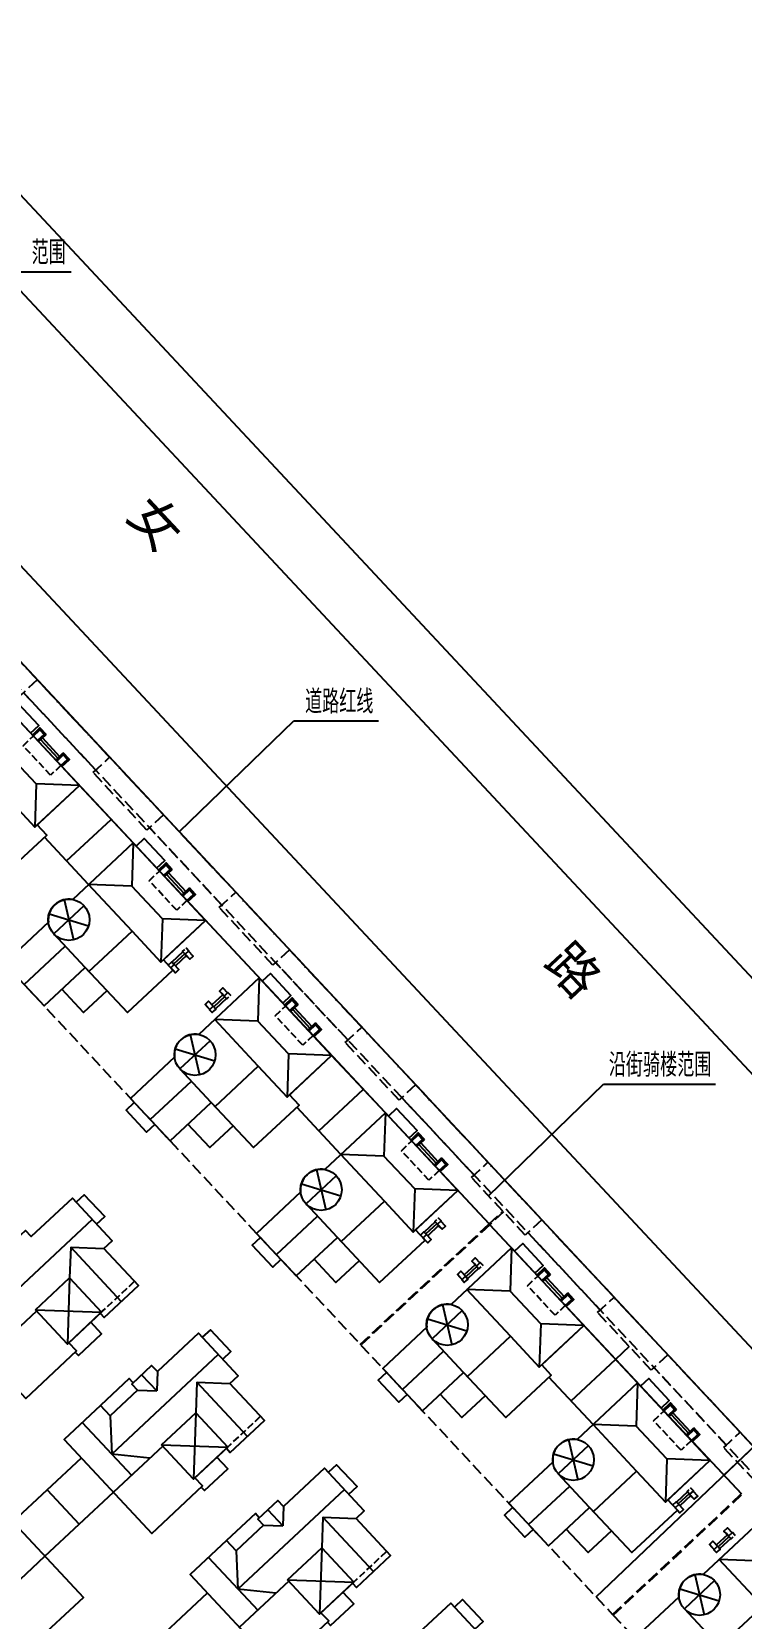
# Model space of a CAD drawing. Extents: x -34815 to 81416, y -425322 to 67478.
# Drawn here: x 4456 to 5394, y 10864 to 12961 of the extents above; entities that cross this region are included whole.
import ezdxf

# ---------------------------------------------------------------- set-up
doc = ezdxf.new("R2010")
doc.units = 0
doc.header["$LTSCALE"] = 1000
doc.header["$MEASUREMENT"] = 0
doc.linetypes.add('DASH', pattern=[0.35, 0.25, -0.1])
doc.linetypes.add('DOTE', pattern=[2.42, 2, -0.2, 0.02, -0.2])
doc.layers.add('WALL', color=2, linetype='Continuous', lineweight=25)
doc.layers.add('坯担层', color=7, linetype='Continuous')
doc.styles.add('_TCH_DIM', font='SIMPLEX', dxfattribs={"bigfont": 'GBCBIG'})
doc.styles.add('宋体', font='', dxfattribs={"width": 0.666667})
doc.styles.get('宋体').set_extended_font_data('SimSun')

# ---------------------------------------------------------------- blocks, each defined once
blk = doc.blocks.new('jhjuuoiuo')
at = {"color": 9, "linetype": 'Continuous'}
for p, q in [((353099, 611012), (715639, 222973)), ((362679, 611012), (725218, 222973)), ((377979, 555087), (632721, 282427)), ((626797, 278513), (369120, 554327)), ((459401, 480209), (482622, 480209)), ((527199, 378673), (473471, 436180)), ((473471, 436180), (527199, 378673)), ((494150, 420491), (506368, 432315)), ((506368, 432315), (515393, 432315)), ((527121, 381685), (539393, 393586)), ((539393, 393586), (551338, 393586)), ((554097, 349883), (527267, 378600)), ((527267, 378600), (554097, 349883)), ((538599, 338932), (566551, 365523)), ((542143, 365607), (540682, 364241)), ((552221, 351891), (566551, 365523))]:
    blk.add_line(p, q, dxfattribs=at)
at = {"color": 1, "linetype": 'DOTE', "ltscale": 2}
blk.add_line((369120, 554327), (642529, 261687), dxfattribs=at)
at = {"color": 1, "linetype": 'DASH', "ltscale": 5}
blk.add_line((639782, 261687), (367645, 552940), dxfattribs=at)
at = {"color": 5, "linetype": 'DASH', "ltscale": 5}
for p, q in [((479007, 436699), (477253, 435061)), ((486725, 428445), (479007, 436699)), ((485260, 427077), (477546, 435334)), ((484968, 426804), (486725, 428445)), ((484968, 426804), (485260, 427077)), ((490702, 420666), (484968, 426804)), ((490702, 420666), (484968, 426804)), ((459734, 423345), (513461, 365838)), ((492459, 422307), (490702, 420666)), ((500173, 414050), (492459, 422307)), ((490995, 420939), (490702, 420666)), ((498709, 412682), (490995, 420939)), ((498417, 412409), (500173, 414050)), ((498417, 412409), (498709, 412682)), ((504151, 406271), (498417, 412409)), ((504151, 406271), (498417, 412409)), ((505908, 407912), (504151, 406271)), ((513622, 399654), (505908, 407912)), ((504444, 406544), (504151, 406271)), ((512158, 398287), (504444, 406544)), ((511866, 398014), (513622, 399654)), ((511866, 398014), (512158, 398287)), ((517600, 391876), (511866, 398014)), ((517600, 391876), (511866, 398014)), ((519354, 393514), (517600, 391876)), ((527074, 385262), (519354, 393514)), ((517893, 392149), (517600, 391876)), ((525607, 383892), (517893, 392149)), ((525315, 383619), (527074, 385262)), ((525315, 383619), (525607, 383892)), ((528660, 380038), (525315, 383619)), ((528660, 380038), (525315, 383619)), ((527199, 378673), (528660, 380038)), ((527199, 378673), (528660, 380038)), ((528728, 379965), (527267, 378600)), ((528728, 379965), (527267, 378600)), ((531049, 377481), (528728, 379965)), ((531049, 377481), (528728, 379965)), ((532805, 379121), (531049, 377481)), ((540523, 370867), (532805, 379121)), ((513461, 365838), (527199, 378673)), ((527267, 378600), (513530, 365765)), ((531342, 377754), (531049, 377481)), ((539056, 369497), (531342, 377754)), ((538764, 369224), (540523, 370867)), ((538764, 369224), (539056, 369497)), ((544498, 363086), (538764, 369224)), ((544498, 363086), (538764, 369224)), ((513530, 365765), (540359, 337048)), ((546254, 364726), (544498, 363086)), ((553972, 356472), (546254, 364726)), ((544791, 363359), (544498, 363086)), ((552505, 355102), (544791, 363359)), ((552213, 354829), (553972, 356472)), ((552213, 354829), (552505, 355102)), ((555558, 351248), (552213, 354829)), ((555558, 351248), (552213, 354829)), ((540359, 337048), (554097, 349883)), ((540427, 336975), (554165, 349810)), ((580706, 293863), (540427, 336975))]:
    blk.add_line(p, q, dxfattribs=at)
at = {"layer": 'WALL', "color": 5}
for p, q in [((479137, 430115), (479948, 430873)), ((480981, 428142), (481792, 428900)), ((492586, 415720), (493397, 416478)), ((494429, 413747), (495241, 414505)), ((494549, 407686), (493380, 406594)), ((494734, 407489), (493564, 406397)), ((494918, 407292), (493749, 406199)), ((494788, 407431), (495286, 406897)), ((498816, 403120), (497647, 402027)), ((499000, 402922), (497831, 401830)), ((499185, 402725), (498015, 401633)), ((498946, 402981), (498447, 403514)), ((506035, 401325), (506846, 402083)), ((507878, 399352), (508690, 400110)), ((519484, 386930), (520295, 387688)), ((521327, 384957), (522139, 385715)), ((521447, 378896), (520278, 377804)), ((521631, 378699), (520462, 377607)), ((521816, 378502), (520647, 377410)), ((521686, 378641), (522184, 378107)), ((482576, 376191), (482466, 372941)), ((487969, 370419), (482576, 376191)), ((482576, 376191), (486110, 376071)), ((525714, 374330), (524545, 373237)), ((525898, 374132), (524729, 373040)), ((526082, 373935), (524913, 372843)), ((525844, 374191), (525345, 374724)), ((532933, 372535), (533744, 373293)), ((534776, 370562), (535588, 371320)), ((496025, 361796), (495915, 358546)), ((501418, 356024), (496025, 361796)), ((496025, 361796), (499559, 361676)), ((546382, 358140), (547193, 358898)), ((548225, 356167), (549037, 356925)), ((548345, 350106), (547176, 349014)), ((548529, 349909), (547360, 348817)), ((548714, 349712), (547545, 348620)), ((548584, 349851), (549082, 349317)), ((509474, 347401), (509364, 344151)), ((514867, 341629), (509474, 347401)), ((509474, 347401), (513008, 347281)), ((552612, 345540), (551443, 344447)), ((552796, 345342), (551627, 344250)), ((552980, 345145), (551811, 344053)), ((552742, 345401), (552243, 345934))]:
    blk.add_line(p, q, dxfattribs=at)
for points in [[(471081, 419988), (475685, 424289), (478757, 421001), (483506, 425438), (475792, 433695), (469343, 427670, 0.5070926), (466750, 425247), (462055, 420861), (466287, 416330), (470672, 420426), (471081, 419988)], [(462055, 420861), (466287, 416330), (470672, 420426), (475177, 415604), (480037, 420144), (479013, 421240), (483506, 425438), (475792, 433695), (469343, 427670, 0.5070926), (466750, 425247), (462055, 420861)], [(484530, 405593), (489134, 409894), (492206, 406606), (496955, 411043), (489241, 419300), (482792, 413275, 0.5070926), (480199, 410852), (475504, 406466), (479736, 401935), (484121, 406031), (484530, 405593)], [(475504, 406466), (479736, 401935), (484121, 406031), (488626, 401209), (493486, 405749), (492462, 406845), (496955, 411043), (489241, 419300), (482792, 413275, 0.5070926), (480199, 410852), (475504, 406466)], [(497979, 391198), (502583, 395499), (505655, 392211), (510404, 396648), (502690, 404905), (496241, 398880, 0.5070926), (493648, 396457), (488953, 392071), (493185, 387540), (497570, 391636), (497979, 391198)], [(488953, 392071), (493185, 387540), (497570, 391636), (502075, 386814), (506935, 391354), (505911, 392450), (510404, 396648), (502690, 404905), (496241, 398880, 0.5070926), (493648, 396457), (488953, 392071)], [(511428, 376803), (516032, 381104), (519104, 377816), (523853, 382253), (516139, 390510), (509690, 384485, 0.5070926), (507097, 382062), (502402, 377676), (506634, 373145), (511019, 377241), (511428, 376803)], [(502402, 377676), (506634, 373145), (511019, 377241), (515524, 372419), (520384, 376959), (519360, 378055), (523853, 382253), (516139, 390510), (509690, 384485, 0.5070926), (507097, 382062), (502402, 377676)], [(524877, 362408), (529481, 366709), (532553, 363421), (537302, 367858), (529588, 376115), (523139, 370090, 0.5070926), (520546, 367667), (515851, 363281), (520083, 358750), (524468, 362847), (524877, 362408)], [(515851, 363281), (520083, 358750), (524468, 362847), (528973, 358024), (533833, 362564), (532809, 363660), (537302, 367858), (529588, 376115), (523139, 370090, 0.5070926), (520546, 367667), (515851, 363281)], [(538326, 348013), (542930, 352314), (546002, 349026), (550751, 353463), (543037, 361720), (536588, 355696, 0.5070926), (533995, 353272), (529300, 348886), (533532, 344355), (537917, 348452), (538326, 348013)], [(529300, 348886), (533532, 344355), (537917, 348452), (542422, 343629), (547282, 348169), (546258, 349265), (550751, 353463), (543037, 361720), (536588, 355696, 0.5070926), (533995, 353272), (529300, 348886)], [(551775, 333618), (556379, 337919), (559451, 334631), (564200, 339068), (556486, 347325), (550037, 341301, 0.5070926), (547444, 338877), (542749, 334491), (546981, 329960), (551366, 334057), (551775, 333618)], [(542749, 334491), (546981, 329960), (551366, 334057), (555871, 329234), (560731, 333774), (559707, 334870), (564200, 339068), (556486, 347325), (550037, 341301, 0.5070926), (547444, 338877), (542749, 334491)]]:
    blk.add_lwpolyline(points, format="xyb", dxfattribs=at)
for points in [[(466287, 416330), (470672, 420426), (475177, 415604), (480037, 420144), (479013, 421240), (483506, 425438), (475792, 433695), (469343, 427670, 0.5070926), (466750, 425247), (462055, 420861)], [(479736, 401935), (484121, 406031), (488626, 401209), (493486, 405749), (492462, 406845), (496955, 411043), (489241, 419300), (482792, 413275, 0.5070926), (480199, 410852), (475504, 406466)], [(493185, 387540), (497570, 391636), (502075, 386814), (506935, 391354), (505911, 392450), (510404, 396648), (502690, 404905), (496241, 398880, 0.5070926), (493648, 396457), (488953, 392071)], [(506634, 373145), (511019, 377241), (515524, 372419), (520384, 376959), (519360, 378055), (523853, 382253), (516139, 390510), (509690, 384485, 0.5070926), (507097, 382062), (502402, 377676)], [(520083, 358750), (524468, 362847), (528973, 358024), (533833, 362564), (532809, 363660), (537302, 367858), (529588, 376115), (523139, 370090, 0.5070926), (520546, 367667), (515851, 363281)], [(533532, 344355), (537917, 348452), (542422, 343629), (547282, 348169), (546258, 349265), (550751, 353463), (543037, 361720), (536588, 355696, 0.5070926), (533995, 353272), (529300, 348886)], [(546981, 329960), (551366, 334057), (555871, 329234), (560731, 333774), (559707, 334870), (564200, 339068), (556486, 347325), (550037, 341301, 0.5070926), (547444, 338877), (542749, 334491)]]:
    blk.add_lwpolyline(points, format="xyb", close=True, dxfattribs=at)
at = {"layer": 'WALL', "color": 5, "flags": 128}
for points in [[(478290, 431022), (479167, 431841), (476982, 434179), (476105, 433360)], [(478913, 425594), (475636, 429102)], [(483506, 425438), (478913, 425594), (478757, 421001)], [(491739, 416627), (492616, 417446), (490431, 419784), (489554, 418965)], [(489241, 419300), (489085, 414707), (484491, 414863)], [(489134, 409894), (484491, 414863)], [(492362, 411199), (489085, 414707)], [(481886, 413257), (482880, 408971)], [(480279, 411755), (484488, 410473)], [(483991, 412616), (480775, 409612)], [(496955, 411043), (492362, 411199), (492206, 406606)], [(484121, 406031), (480775, 409612)], [(477620, 404200), (482004, 408297)], [(494880, 408064), (494917, 408098), (495190, 407806), (494788, 407431), (494515, 407723), (494734, 407928)], [(492981, 406289), (493346, 406631), (493619, 406338), (493254, 405997)], [(502690, 404905), (502534, 400312), (497940, 400468)], [(505188, 402232), (506065, 403051), (503880, 405389), (503003, 404570)], [(486442, 403547), (483957, 401226), (481636, 403710)], [(499584, 403030), (499621, 403064), (499347, 403356), (498946, 402981), (499219, 402688), (499438, 402893)], [(497684, 401255), (497648, 401221), (497375, 401513), (497776, 401888), (498050, 401596), (497830, 401391)], [(497684, 401255), (498050, 401596), (497776, 401888), (497411, 401547)], [(502583, 395499), (497940, 400468)], [(505811, 396804), (502534, 400312)], [(497440, 398221), (494224, 395217)], [(495335, 398862), (496329, 394576)], [(493728, 397360), (497937, 396078)], [(510404, 396648), (505811, 396804), (505655, 392211)], [(497570, 391636), (494224, 395217)], [(491069, 389806), (495453, 393902)], [(491547, 389294), (490670, 388475), (488485, 390813), (489362, 391632)], [(518637, 387837), (519514, 388656), (517329, 390994), (516452, 390175)], [(499891, 389152), (497406, 386831), (495085, 389315)], [(516139, 390510), (515983, 385917), (511389, 386073)], [(516032, 381104), (511389, 386073)], [(519260, 382409), (515983, 385917)], [(508784, 384467), (509778, 380181)], [(507177, 382965), (511385, 381683)], [(510889, 383826), (507673, 380822)], [(523853, 382253), (519260, 382409), (519104, 377816)], [(511019, 377241), (507673, 380822)], [(504518, 375411), (508902, 379507)], [(521778, 379274), (521815, 379308), (522088, 379016), (521686, 378641), (521413, 378933), (521632, 379138)], [(519879, 377499), (520244, 377841), (520517, 377548), (520152, 377207)], [(504996, 374899), (504119, 374080), (501934, 376418), (502811, 377237)], [(529588, 376115), (529432, 371522), (524838, 371678)], [(532086, 373442), (532963, 374261), (530778, 376599), (529901, 375780)], [(513340, 374757), (510855, 372436), (508534, 374920)], [(526482, 374240), (526519, 374274), (526245, 374566), (525844, 374191), (526117, 373898), (526336, 374103)], [(524582, 372465), (524546, 372431), (524273, 372723), (524674, 373098), (524947, 372806), (524728, 372601)], [(524582, 372465), (524947, 372806), (524674, 373098), (524309, 372757)], [(529481, 366709), (524838, 371678)], [(532709, 368014), (529432, 371522)], [(524338, 369431), (521122, 366427)], [(522233, 370072), (523227, 365786)], [(520626, 368570), (524834, 367288)], [(537302, 367858), (532709, 368014), (532553, 363421)], [(524468, 362847), (521122, 366427)], [(517967, 361016), (522351, 365112)], [(518445, 360504), (517568, 359685), (515383, 362023), (516260, 362842)], [(545535, 359047), (546412, 359866), (544227, 362204), (543350, 361385)], [(526789, 360362), (524304, 358041), (521983, 360525)], [(543037, 361720), (542881, 357127), (538287, 357283)], [(542930, 352314), (538287, 357283)], [(546158, 353619), (542881, 357127)], [(535682, 355677), (536676, 351391)], [(534074, 354175), (538283, 352893)], [(537787, 355036), (534571, 352032)], [(550751, 353463), (546158, 353619), (546002, 349026)], [(537917, 348452), (534571, 352032)], [(531416, 346621), (535800, 350717)], [(548676, 350484), (548713, 350519), (548986, 350226), (548584, 349851), (548311, 350143), (548530, 350348)], [(546776, 348709), (547142, 349051), (547415, 348758), (547050, 348417)], [(531894, 346109), (531017, 345290), (528832, 347628), (529709, 348447)], [(556486, 347325), (556330, 342732), (551736, 342888)], [(540238, 345967), (537753, 343646), (535432, 346130)], [(553380, 345450), (553416, 345484), (553143, 345776), (552742, 345401), (553015, 345109), (553234, 345313)], [(551480, 343675), (551444, 343641), (551170, 343933), (551572, 344309), (551845, 344016), (551626, 343811)], [(551480, 343675), (551845, 344016), (551572, 344309), (551207, 343967)], [(556379, 337919), (551736, 342888)], [(551236, 340641), (548020, 337637)], [(549131, 341282), (550125, 336996)], [(547523, 339780), (551732, 338498)], [(551366, 334057), (548020, 337637)]]:
    blk.add_lwpolyline(points, dxfattribs=at)
at = {"layer": 'WALL', "color": 5}
for points in [[(478489, 430809), (479300, 431567), (479948, 430873)], [(478591, 430699), (479293, 431355), (479736, 430880), (479035, 430224)], [(479137, 430115), (479356, 430320), (481200, 428347), (480981, 428142)], [(479554, 430504), (481397, 428531)], [(481527, 427557), (482228, 428213), (481784, 428688), (481083, 428032)], [(481629, 427448), (482440, 428205), (481792, 428900)], [(489241, 419300), (483506, 425438)], [(482136, 417384), (486886, 421821)], [(484491, 414863), (479781, 419905)], [(491938, 416414), (492749, 417172), (493397, 416478)], [(492040, 416304), (492742, 416960), (493185, 416485), (492484, 415829)], [(492586, 415720), (492805, 415925), (494649, 413952), (494429, 413747)], [(493003, 416109), (494846, 414136)], [(495078, 413053), (495889, 413810), (495241, 414505)], [(494976, 413162), (495677, 413818), (495233, 414293), (494532, 413637)], [(505387, 402019), (506198, 402777), (506846, 402083)], [(505489, 401909), (506191, 402565), (506634, 402090), (505933, 401434)], [(506035, 401325), (506254, 401530), (508098, 399557), (507878, 399352)], [(506452, 401714), (508295, 399741)], [(508425, 398767), (509126, 399423), (508682, 399898), (507981, 399242)], [(508527, 398658), (509338, 399416), (508690, 400110)], [(516139, 390510), (510404, 396648)], [(509034, 388594), (513784, 393031)], [(511389, 386073), (506679, 391115)], [(518836, 387624), (519647, 388382), (520295, 387688)], [(518938, 387514), (519640, 388170), (520083, 387695), (519382, 387039)], [(519484, 386930), (519703, 387135), (521547, 385162), (521327, 384957)], [(519901, 387319), (521744, 385346)], [(521874, 384372), (522575, 385028), (522131, 385503), (521430, 384847)], [(521976, 384263), (522787, 385021), (522139, 385715)], [(486110, 376071), (486987, 376891), (482754, 381421), (478370, 377325), (477755, 377982), (475636, 376003), (476251, 375345), (473328, 372614), (472304, 373710), (468431, 370092), (477784, 360081), (483191, 365133), (482372, 366010), (485733, 369150), (486143, 368712), (489796, 372125), (486110, 376071)], [(485345, 378648), (486214, 379460), (484030, 381799), (483160, 380986)], [(484870, 379156), (473508, 368540)], [(532285, 373229), (533096, 373987), (533744, 373293)], [(482466, 372941), (482226, 365874)], [(532387, 373119), (533089, 373775), (533532, 373300), (532831, 372644)], [(532933, 372535), (533152, 372740), (534996, 370767), (534776, 370562)], [(533350, 372924), (535193, 370951)], [(535323, 369977), (536024, 370633), (535580, 371108), (534879, 370452)], [(535425, 369868), (536236, 370626), (535588, 371320)], [(478949, 369381), (473688, 364466)], [(478812, 369527), (485879, 369287)], [(483052, 365004), (483394, 364638), (485878, 366959), (484717, 368202)], [(498794, 364253), (499663, 365065), (497479, 367404), (496609, 366591)], [(543037, 361720), (537302, 367858)], [(499559, 361676), (500436, 362496), (496203, 367026), (491819, 362930), (491204, 363587), (489085, 361608), (489700, 360950), (486777, 358219), (485753, 359315), (481880, 355697), (491233, 345686), (496640, 350738), (495821, 351615), (499182, 354756), (499592, 354317), (503245, 357731), (499559, 361676)], [(498319, 364761), (486957, 354145)], [(535932, 359804), (540682, 364241)], [(489204, 361788), (488829, 362189), (485753, 359315)], [(490145, 362598), (491749, 360880)], [(491819, 362930), (491749, 360880)], [(538287, 357283), (533577, 362325)], [(489700, 360950), (491749, 360880)], [(545734, 358834), (546545, 359592), (547193, 358898)], [(545836, 358724), (546537, 359380), (546981, 358905), (546280, 358250)], [(483816, 357506), (489073, 351880)], [(486777, 358219), (486957, 354145)], [(495915, 358546), (495675, 351479)], [(546382, 358140), (546601, 358345), (548445, 356372), (548225, 356167)], [(546799, 358529), (548642, 356556)], [(548772, 355582), (549473, 356238), (549029, 356713), (548328, 356057)], [(548874, 355473), (549685, 356231), (549037, 356925)], [(476416, 346897), (483723, 353724)], [(491009, 353689), (486957, 354145)], [(492398, 354986), (487137, 350071)], [(492261, 355132), (499328, 354892)], [(496501, 350609), (496843, 350243), (499327, 352564), (498166, 353807)], [(513008, 347281), (513885, 348101), (509652, 352631), (505268, 348535), (504653, 349193), (502534, 347213), (503149, 346555), (500226, 343824), (499202, 344920), (495329, 341302), (504682, 331291), (510089, 336343), (509270, 337220), (512631, 340361), (513041, 339922), (516694, 343336), (513008, 347281)], [(512243, 349858), (513112, 350671), (510927, 353009), (510058, 352196)], [(480070, 350311), (483483, 346657)], [(511768, 350366), (500406, 339750)], [(467408, 331638), (466531, 330819), (462298, 335349), (466682, 339445), (466068, 340103), (468187, 342083), (468801, 341425), (471724, 344156), (470700, 345252), (474573, 348870), (483926, 338860), (478518, 333808), (477699, 334684), (474338, 331544), (474748, 331106), (471094, 327692), (467408, 331638)], [(479830, 343244), (487137, 350071)], [(505268, 348535), (505198, 346485)], [(502653, 347393), (502278, 347794), (499202, 344920)], [(503594, 348203), (505198, 346485)], [(503149, 346555), (505198, 346485)], [(500226, 343824), (500406, 339750)], [(509364, 344151), (509124, 337084)], [(474569, 338328), (479830, 343244)], [(497265, 343111), (502522, 337485)], [(505847, 340591), (500586, 335676)], [(505710, 340737), (512777, 340497)], [(489865, 332502), (497172, 339329)], [(504458, 339294), (500406, 339750)], [(509950, 336214), (510292, 335848), (512776, 338169), (511615, 339412)], [(525692, 335463), (526561, 336276), (524376, 338614), (523507, 337801)], [(526457, 332886), (527334, 333706), (523101, 338236), (518717, 334140), (518102, 334798), (515983, 332818), (516598, 332160), (513675, 329429), (512651, 330525), (508778, 326907), (518131, 316896), (523538, 321948), (522719, 322825), (526080, 325966), (526490, 325527), (530143, 328941), (526457, 332886)]]:
    blk.add_lwpolyline(points, dxfattribs=at)
at = {"layer": 'WALL', "color": 5, "linetype": 'DASH', "ltscale": 3}
for points in [[(481527, 427557), (480431, 426533), (477495, 429675), (478591, 430699)], [(494976, 413162), (493880, 412138), (490944, 415280), (492040, 416304)], [(508425, 398767), (507329, 397743), (504393, 400885), (505489, 401909)], [(521874, 384372), (520778, 383348), (517842, 386490), (518938, 387514)], [(485733, 369150), (489387, 372564)], [(535323, 369977), (534227, 368953), (531291, 372095), (532387, 373119)], [(548772, 355582), (547676, 354558), (544740, 357700), (545836, 358724)], [(499182, 354756), (502836, 358169)], [(512631, 340361), (516285, 343774)]]:
    blk.add_lwpolyline(points, dxfattribs=at)
at = {"layer": 'WALL', "color": 5}
for points in [[(495027, 407175), (495286, 406897), (495652, 407239), (495153, 407772), (494788, 407431)], [(493493, 405741), (493752, 405464), (494117, 405805), (493619, 406338), (493254, 405997)], [(498707, 403236), (498447, 403514), (498813, 403855), (499311, 403322), (498946, 402981)], [(497172, 401803), (496913, 402080), (497278, 402422), (497776, 401888), (497411, 401547)], [(521925, 378385), (522184, 378107), (522550, 378449), (522051, 378982), (521686, 378641)], [(520391, 376951), (520650, 376674), (521015, 377015), (520517, 377548), (520152, 377207)], [(525605, 374447), (525345, 374724), (525711, 375066), (526209, 374532), (525844, 374191)], [(478812, 369527), (482466, 372941), (485879, 369287), (482226, 365874)], [(524070, 373013), (523811, 373291), (524176, 373632), (524674, 373098), (524309, 372757)], [(492261, 355132), (495915, 358546), (499328, 354892), (495675, 351479)], [(547289, 348161), (547548, 347884), (547913, 348225), (547415, 348758), (547050, 348417)], [(548823, 349595), (549082, 349317), (549448, 349659), (548949, 350192), (548584, 349851)], [(552503, 345657), (552243, 345934), (552608, 346276), (553107, 345742), (552742, 345401)], [(505710, 340737), (509364, 344151), (512777, 340497), (509124, 337084)], [(550968, 344223), (550709, 344501), (551074, 344842), (551572, 344309), (551207, 343967)]]:
    blk.add_lwpolyline(points, close=True, dxfattribs=at)
for centre in [(482383, 411114), (495832, 396719), (509281, 382324), (522730, 367929), (536179, 353534), (549628, 339139)]:
    blk.add_circle(centre, 2200, dxfattribs=at)
at = {"color": 9, "linetype": 'Continuous', "style": '_TCH_DIM'}
for s, height, p in [('沿街裙楼（住宅地下室）范围', 2531.91, (458349, 480996)), ('道路红线', 2531.9, (507568, 433102)), ('沿街骑楼范围', 2531.9, (539967, 394373))]:
    blk.add_text(s, height=height, dxfattribs=at).set_placement(p)
at = {"color": 9, "linetype": 'Continuous', "style": '宋体'}
for s, p in [('女', (488377, 454058)), ('路', (532898, 406404))]:
    blk.add_text(s, height=3987, rotation=313.054, dxfattribs=at).set_placement(p)
blk = doc.blocks.new('区位图')
at = {"xscale": 0.01549518806859851, "yscale": 0.01549518806859851, "zscale": 0.01549518806859851}
blk.add_blockref('jhjuuoiuo', (158999.1, -172258.5), dxfattribs=at)

msp = doc.modelspace()

# ---------------------------------------------------------------- block references
at = {"layer": '坯担层', "xscale": 0.7999999999883585, "yscale": 0.7999999999883585, "zscale": 0.7999999999883585}
msp.add_blockref('区位图', (-128674.1, 144497.9), dxfattribs=at)

doc.saveas('drawing.dxf')
